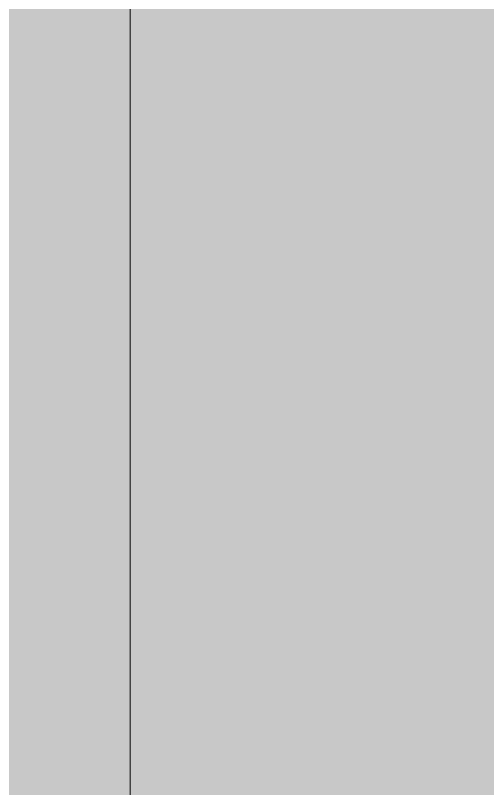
# Model space of a CAD drawing. Header units: inches. Extents: x -10205 to 13964, y -460 to 30702.
# Drawn here: x -2103.68 to -2102.833, y 10011.328 to 10012.714 of the extents above; entities that cross this region are included whole.
import ezdxf

# ---------------------------------------------------------------- set-up
doc = ezdxf.new("R2010")
doc.units = ezdxf.units.IN
doc.header["$MEASUREMENT"] = 0
doc.layers.add('A-WALL', color=113, linetype='Continuous', lineweight=9)
doc.layers.add('A-WALL-7', color=113, linetype='Continuous', lineweight=5)

msp = doc.modelspace()

# ---------------------------------------------------------------- hatches: boundary and pattern name
at = {"layer": 'A-WALL-7'}
h = msp.add_hatch(color=256, dxfattribs=at)
h.paths.add_polyline_path([(-2102.7237, 10010.0894), (-2102.7237, 10050.9894), (-2103.4737, 10050.9894), (-2103.4737, 10010.0894)], flags=0)
h.paths.add_polyline_path([(-2102.7237, 10089.0144), (-2102.7237, 10089.3894), (-2103.4737, 10089.3894), (-2103.4737, 10089.0144), (-2103.2237, 10089.0144)], flags=0)
h.paths.add_polyline_path([(-2102.7237, 10127.4144), (-2102.7237, 10319.7894), (-2103.4737, 10319.7894), (-2103.4737, 10127.4144)], flags=0)
h.paths.add_polyline_path([(-2103.4737, 10357.8144), (-2102.7237, 10357.8144), (-2102.7237, 10473.3894), (-2103.4737, 10473.3894), (-2103.4737, 10413.4144)], flags=0)
h.paths.add_polyline_path([(-2103.4737, 10511.4144), (-2102.7237, 10511.4144), (-2102.7237, 10703.7894), (-2103.4737, 10703.7894), (-2103.4737, 10568.5294)], flags=0)
h.paths.add_polyline_path([(-2102.7237, 10741.8144), (-2102.7237, 10742.1894), (-2103.4737, 10742.1894), (-2103.4737, 10741.8144), (-2103.2237, 10741.8144)], flags=0)
h.paths.add_polyline_path([(-2103.4737, 10780.2144), (-2102.7237, 10780.2144), (-2102.7237, 10823.0519), (-2103.4737, 10823.0519), (-2103.4737, 10815.1769)], flags=0)
h = msp.add_hatch(color=256, dxfattribs=at)
h.paths.add_polyline_path([(-2104.2237, 10010.8394), (-2103.4737, 10010.8394), (-2103.4737, 10050.9894), (-2104.2237, 10050.9894), (-2104.2237, 10011.5894)], flags=0)
h.paths.add_polyline_path([(-2103.7237, 10089.0144), (-2103.4737, 10089.0144), (-2103.4737, 10089.3894), (-2104.2237, 10089.3894), (-2104.2237, 10089.0144)], flags=0)
h.paths.add_polyline_path([(-2104.2237, 10127.4144), (-2103.4737, 10127.4144), (-2103.4737, 10319.7894), (-2104.2237, 10319.7894), (-2104.2237, 10166.8243)], flags=0)
h.paths.add_polyline_path([(-2103.4737, 10357.8144), (-2103.4737, 10473.3894), (-2104.2237, 10473.3894), (-2104.2237, 10357.8144), (-2103.7237, 10357.8144)], flags=0)
h.paths.add_polyline_path([(-2103.7237, 10511.4144), (-2103.4737, 10511.4144), (-2103.4737, 10703.7894), (-2104.2237, 10703.7894), (-2104.2237, 10620.1755), (-2103.8237, 10620.1755), (-2103.8841, 10616.6755), (-2104.2237, 10616.6755), (-2104.2237, 10511.4144)], flags=0)
h.paths.add_polyline_path([(-2103.7237, 10741.8144), (-2103.4737, 10741.8144), (-2103.4737, 10742.1894), (-2104.2237, 10742.1894), (-2104.2237, 10741.8144)], flags=0)
h.paths.add_polyline_path([(-2103.4737, 10780.2144), (-2103.4737, 10822.3019), (-2104.2237, 10822.3019), (-2104.2237, 10780.2144), (-2103.7237, 10780.2144)], flags=0)

# ---------------------------------------------------------------- linework, layer by layer
at = {"layer": 'A-WALL'}
msp.add_line((-2103.4737, 10010.8394), (-2103.4737, 10050.9894), dxfattribs=at)

doc.saveas('drawing.dxf')
